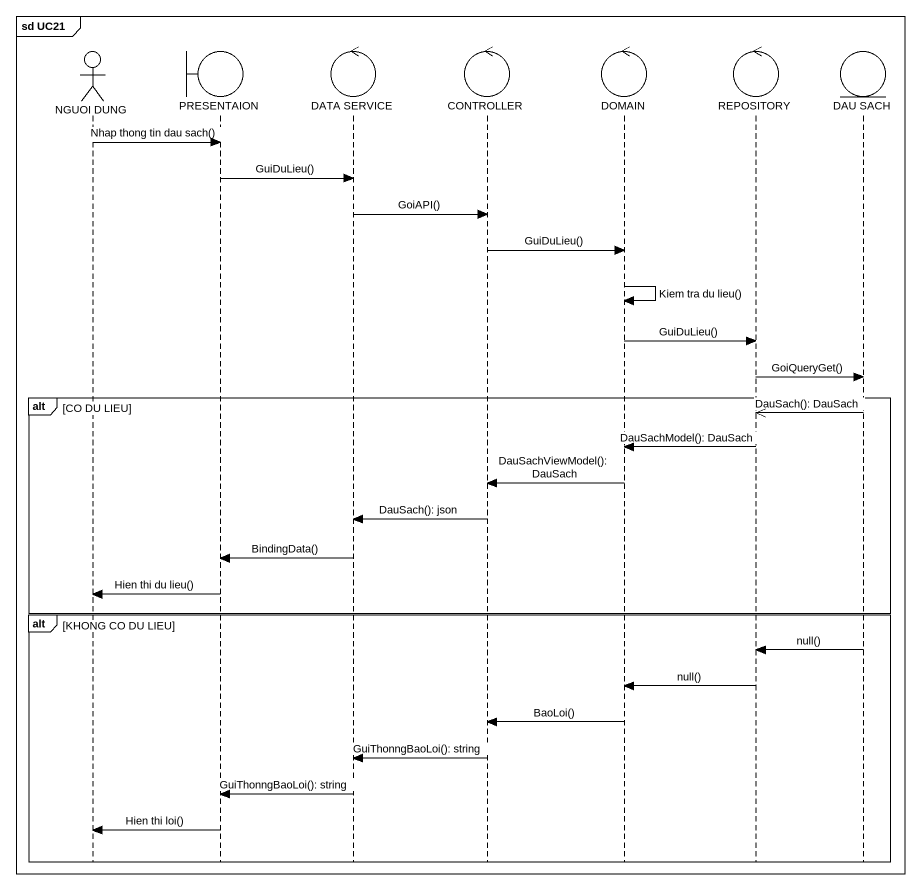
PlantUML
@startuml
mainframe sd UC21
hide footbox
actor "NGUOI DUNG" as NGUOI_DUNG
boundary PRESENTAION
control "DATA SERVICE" as DATA_SERVICE
control CONTROLLER
control DOMAIN
control REPOSITORY
entity "DAU SACH" as DAU_SACH

NGUOI_DUNG -> PRESENTAION : Nhap thong tin dau sach()
PRESENTAION -> DATA_SERVICE : GuiDuLieu()
DATA_SERVICE -> CONTROLLER : GoiAPI()
CONTROLLER -> DOMAIN : GuiDuLieu()
DOMAIN -> DOMAIN : Kiem tra du lieu()
DOMAIN -> REPOSITORY : GuiDuLieu()
REPOSITORY -> DAU_SACH : GoiQueryGet()
alt CO DU LIEU
  DAU_SACH ->> REPOSITORY : DauSach(): DauSach
  REPOSITORY -> DOMAIN : DauSachModel(): DauSach
  DOMAIN -> CONTROLLER : DauSachViewModel(): DauSach
  CONTROLLER -> DATA_SERVICE : DauSach(): json
  DATA_SERVICE -> PRESENTAION : BindingData()
  PRESENTAION -> NGUOI_DUNG : Hien thi du lieu()
end
alt KHONG CO DU LIEU
  DAU_SACH -> REPOSITORY : null()
  REPOSITORY -> DOMAIN : null()
  DOMAIN -> CONTROLLER : BaoLoi()
  CONTROLLER -> DATA_SERVICE : GuiThonngBaoLoi(): string
  DATA_SERVICE -> PRESENTAION : GuiThonngBaoLoi(): string
  PRESENTAION -> NGUOI_DUNG : Hien thi loi()
end
@enduml
